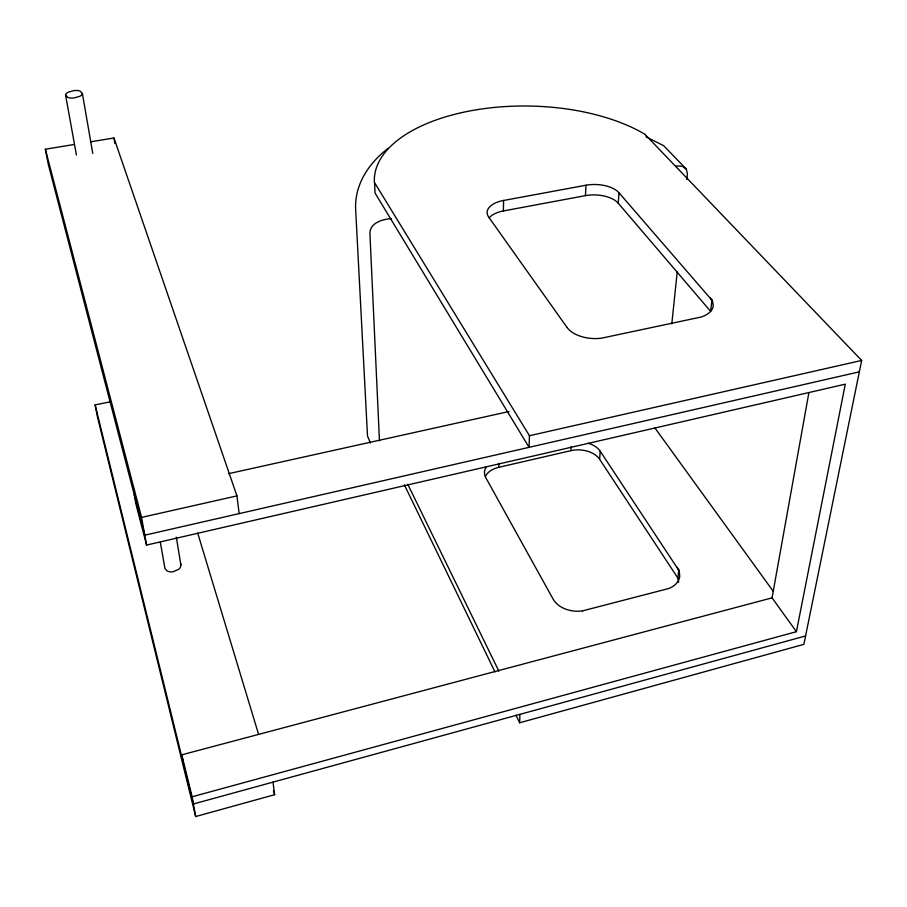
<?xml version="1.0" encoding="UTF-8"?>
<svg xmlns="http://www.w3.org/2000/svg" width="907" height="907" viewBox="0 0 907 907"><rect width="100%" height="100%" fill="white"/><g stroke="black" fill="none" stroke-linecap="round" stroke-linejoin="round"><path stroke-width="1.36" d="M678.708 582.271L677.801 577.94L599.64 459.293L600.219 451.221A22.153 14.195 4 0 0 588.133 443.206M678.821 570.333L600.219 451.221M498.827 463.284L498.748 467.32L570.945 450.654A22.051 14.229 4 0 1 599.618 459.293M645.115 134.519L861.65 360.453L803.863 644.355L519.632 722.777L519.915 714.353M529.45 435.723L529.053 447.344L375.022 192.987L374.58 182.647L529.45 435.723L861.65 360.453M570.945 450.654L571.172 446.641M586.035 185.221L503.589 200.47L503.396 210.957L585.446 195.629L586.035 185.221A25.249 12.698 2.4 0 1 618.971 192.749L712.006 300.308M711.984 299.661L710.646 311.384L618.245 203.213L619.005 192.749M671.815 323.856L677.212 271.998M686.837 179.495L687.427 173.883L686.327 169.121L663.629 145.664L646.011 136.821M677.801 578.643L678.821 569.63M273.03 782.117L274.617 794.702L195.685 816.538L192.103 796.788L796.403 631.68L772.061 597.86L808.829 392.958M796.403 631.68L845.29 384.171L146.571 545.062L136.005 504.371L134.213 494.587M388.173 148.34C369.342 162.614 354.92 183.747 355.589 208.156L367.505 436.006L370.396 443.058M805.575 635.954L193.406 803.976L95.122 404.907L110.144 401.812M183.078 762.016L181.763 754.828L772.061 597.86M582.521 610.876L668.765 588.507A24.5 16.95 8.2 0 0 679.728 576.194L679.332 571.705L677.302 567.34M859.326 371.847L144.78 535.187L48.298 164.36L45.35 149.202L74.17 144.496M146.571 545.062L141.56 517.409L236.931 495.891L239.165 513.611M228.541 473.681L509.054 411.517M391.246 218.576C382.697 219.29 370.373 222.544 369.897 233.031L379.466 440.859M90.632 141.809L113.965 138L236.931 495.891M676.35 165.981L682.279 166.219L686.327 169.121M710.158 297.553L712.63 301.566L713.231 305.693A28.31 15.6 5.2 0 1 700.884 317.087L601.341 338.22A28.616 16.281 3.2 0 1 567.102 327.484M654.956 427.991L773.297 591.387M567.068 327.484L488.737 217.158A25.509 13.129 0.8 0 1 503.578 200.447M407.821 484.372L498.861 671.157M404.352 484.814L494.973 671.883M515.924 715.147L519.632 722.777M197.715 533.123L258.631 734.523M273.392 790.632L274.617 794.702M45.35 149.202L141.56 517.409M92.752 153.396L82.39 93.466L80.077 91.074A8.231 3.537 -6.8 0 0 74.227 90.541L68.229 92.174A8.832 3.787 -6.8 0 0 65.576 95.042L76.415 155.006M181.763 754.828L192.103 796.788M195.685 816.538L97.412 416.698L95.122 404.907M180.538 563.553L180.878 564.982A8.571 5.805 -11.3 0 1 178.656 569.347L172.965 571.807A7.993 5.419 -11.3 0 1 167.149 570.911L164.972 568.632L160.324 542.125M65.576 95.042L67.855 97.457A8.231 3.537 -6.9 0 0 73.75 98.001L79.782 96.346A8.821 3.787 -6.9 0 0 82.39 93.466M176.332 537.148L180.878 564.982M113.965 138L114.849 143.487M374.41 182.647A153.668 76.267 1 0 1 472.921 110.382A153.668 76.267 1 0 1 645.24 134.474M489.361 217.635A25.385 13.208 0.8 0 1 503.385 210.934M585.434 195.617A25.124 12.777 2.5 0 1 618.211 203.225M485.381 476.458A22.244 14.648 1.7 0 1 498.737 467.309M486.503 466.606A22.346 14.614 1.6 0 0 485.846 477.774L553.123 599.119A24.704 17.618 5.4 0 0 582.521 610.887"/></g></svg>
